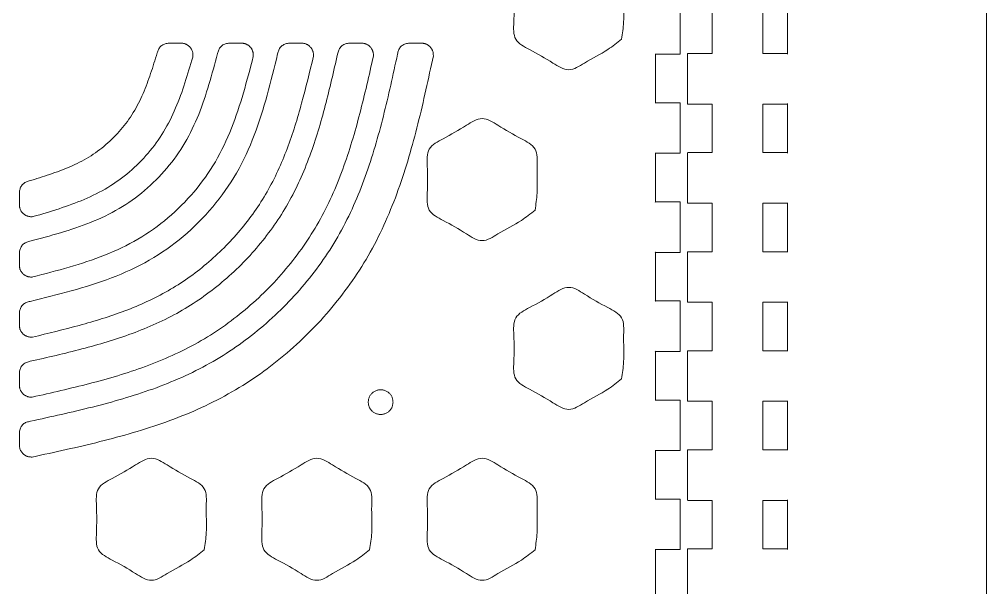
# Model space of a CAD drawing. Extents: x 10 to 568, y 23 to 1008.
# Drawn here: x 156.8 to 352, y 240 to 354.7 of the extents above; entities that cross this region are included whole.
import ezdxf

# ---------------------------------------------------------------- set-up
doc = ezdxf.new("R2010")
doc.units = 0
doc.layers.add('GEOMETRY', color=7, linetype='CONTINUOUS', lineweight=13)

msp = doc.modelspace()

# ---------------------------------------------------------------- linework, layer by layer
at = {"layer": 'GEOMETRY', "color": 7}
for points in [[(311.83937, 37.72765), (311.83937, 22.72339), (352.024, 22.72339), (352.024, 482.90769), (311.83937, 482.90769)], [(290.2, 347.8), (290.2, 357.8)], [(291.74182, 357.63752), (296.64177, 357.63752), (296.64177, 347.8376), (291.74182, 347.8376)], [(311.74167, 347.83736), (306.84172, 347.83736), (306.84172, 357.63728), (311.74167, 357.63728)], [(311.83937, 357.7267), (311.83937, 347.74746)], [(290.1, 337.9), (285.2, 337.9), (285.2, 347.7), (290.1, 347.7)], [(291.64157, 347.73735), (291.64157, 337.73744)], [(290.2, 327.8), (290.2, 337.8)], [(311.83937, 337.72688), (311.83937, 327.74765)], [(291.74182, 337.63719), (296.64177, 337.63719), (296.64177, 327.83727), (291.74182, 327.83727)], [(311.74167, 327.83705), (306.84172, 327.83705), (306.84172, 337.63697), (311.74167, 337.63697)], [(290.1, 317.9), (285.2, 317.9), (285.2, 327.7), (290.1, 327.7)], [(291.64157, 327.73757), (291.64157, 317.73767)], [(290.2, 307.8), (290.2, 317.8)], [(291.74182, 317.63741), (296.64177, 317.63741), (296.64177, 307.8375), (291.74182, 307.8375)], [(311.74167, 307.83722), (306.84172, 307.83722), (306.84172, 317.63713), (311.74167, 317.63713)], [(311.83937, 317.72707), (311.83937, 307.74732)], [(290.1, 297.9), (285.2, 297.9), (285.2, 307.7), (290.1, 307.7)], [(291.64157, 307.73724), (291.64157, 297.73734)], [(290.2, 287.8), (290.2, 297.8)], [(291.74182, 297.63764), (296.64177, 297.63764), (296.64177, 287.83772), (291.74182, 287.83772)], [(311.74167, 287.8374), (306.84172, 287.8374), (306.84172, 297.63732), (311.74167, 297.63732)], [(311.83937, 297.72674), (311.83937, 287.7475)], [(290.1, 277.9), (285.2, 277.9), (285.2, 287.7), (290.1, 287.7)], [(291.64157, 287.73747), (291.64157, 277.73756)], [(290.2, 267.8), (290.2, 277.8)], [(291.74182, 277.63731), (296.64177, 277.63731), (296.64177, 267.83739), (291.74182, 267.83739)], [(311.74167, 267.83709), (306.84172, 267.83709), (306.84172, 277.63701), (311.74167, 277.63701)], [(311.83937, 277.72693), (311.83937, 267.74769)], [(290.1, 257.9), (285.2, 257.9), (285.2, 267.7), (290.1, 267.7)], [(291.64157, 267.73769), (291.64157, 257.73779)], [(290.2, 247.8), (290.2, 257.8)], [(311.83937, 257.72711), (311.83937, 247.74737)], [(291.74182, 257.63754), (296.64177, 257.63754), (296.64177, 247.83762), (291.74182, 247.83762)], [(311.74167, 247.83727), (306.84172, 247.83727), (306.84172, 257.63719), (311.74167, 257.63719)], [(290.1, 237.9), (285.2, 237.9), (285.2, 247.7), (290.1, 247.7)], [(291.64157, 247.73737), (291.64157, 237.73747)]]:
    msp.add_lwpolyline(points, dxfattribs=at)
at = {"layer": 'GEOMETRY', "color": 5}
for points in [[(186.994338, 349.941437), (189.441231, 349.941437)], [(199.191312, 349.941437), (201.622278, 349.941437)], [(211.329893, 349.941437), (213.753715, 349.941437)], [(223.440376, 349.941437), (225.860361, 349.941437)], [(235.535168, 349.941437), (237.952825, 349.941437)], [(156.80649, 319.75261), (156.80649, 317.306723)], [(156.80649, 307.555821), (156.80649, 305.125226)], [(156.80649, 295.417187), (156.80649, 292.993765)], [(156.80649, 283.307168), (156.80649, 280.886797)], [(156.80649, 271.21245), (156.80649, 268.794121)]]:
    msp.add_lwpolyline(points, dxfattribs=at)
at = {"layer": 'GEOMETRY', "color": 3}
for points in [[(278.35006, 350.72695)], [(260.88758, 316.23245)], [(278.35006, 282.15628)], [(194.11831, 247.66177)], [(227.50295, 247.66177)], [(260.88758, 247.66177)]]:
    msp.add_lwpolyline(points, close=True, dxfattribs=at)
at = {"layer": 'GEOMETRY', "color": 7}
for points in [[(311.83937, 337.72687)], [(311.83937, 317.72703)], [(311.83937, 297.72672)], [(311.83937, 277.72691)], [(311.83937, 257.72709)]]:
    msp.add_lwpolyline(points, close=True, dxfattribs=at)
at = {"layer": 'GEOMETRY', "color": 3}
for points, knots in [([(278.35006, 350.72695), (277.440145, 350.0041), (275.093166, 348.139627), (271.493252, 346.445594), (267.689118, 343.84173), (263.803476, 346.417595), (260.542548, 348.300292), (256.384271, 350.368578), (256.672519, 355.002345), (256.672404, 358.774857), (256.38449, 363.40878), (260.541545, 365.476395), (263.808691, 367.362553), (267.677523, 369.929068), (271.547854, 367.362041), (274.808782, 365.47934), (278.982376, 363.402211), (278.629418, 358.805801), (278.962298, 354.841168), (278.521108, 351.876386), (278.35006, 350.72695)], [0, 0, 0, 0, 3.456596, 8.915729, 12.372329, 15.828922, 21.288052, 24.744649, 28.20125, 33.660384, 37.116979, 40.573577, 46.032709, 49.489304, 52.945905, 58.40504, 61.861638, 65.318232, 70.777365, 74.233966, 74.233966, 74.233966, 74.233966]), ([(260.88758, 316.23245), (259.977665, 315.5096), (257.630687, 313.645125), (254.030775, 311.951089), (250.226645, 309.347219), (246.340998, 311.923088), (243.08007, 313.805789), (238.921791, 315.874076), (239.210047, 320.507841), (239.209935, 324.280351), (238.922005, 328.914279), (243.079067, 330.981892), (246.346214, 332.868048), (250.21505, 335.434557), (254.085377, 332.867533), (257.346307, 330.984836), (261.519893, 328.9077), (261.166949, 324.311294), (261.499827, 320.346662), (261.05863, 317.381884), (260.88758, 316.23245)], [0, 0, 0, 0, 3.456598, 8.91573, 12.372325, 15.828926, 21.288061, 24.744659, 28.201253, 33.660386, 37.116987, 40.573584, 46.032716, 49.489316, 52.94591, 58.405041, 61.861642, 65.318236, 70.777367, 74.233962, 74.233962, 74.233962, 74.233962]), ([(278.35006, 282.15628), (277.440145, 281.433428), (275.093168, 279.568949), (271.493252, 277.874915), (267.689118, 275.27105), (263.803475, 277.846916), (260.542546, 279.729613), (256.384274, 281.797906), (256.672517, 286.431669), (256.672403, 290.204178), (256.384491, 294.8381), (260.541543, 296.90572), (263.808691, 298.791876), (267.677523, 301.358387), (271.547854, 298.791364), (274.808785, 296.908666), (278.982375, 294.831531), (278.629419, 290.235123), (278.962299, 286.270492), (278.521108, 283.305714), (278.35006, 282.15628)], [0, 0, 0, 0, 3.456601, 8.915734, 12.372334, 15.828928, 21.28806, 24.74466, 28.201255, 33.660385, 37.11698, 40.573581, 46.032712, 49.489306, 52.945906, 58.40504, 61.86164, 65.318234, 70.777365, 74.233959, 74.233959, 74.233959, 74.233959]), ([(194.11831, 247.66177), (193.208395, 246.93892), (190.861416, 245.074444), (187.261502, 243.380408), (183.457368, 240.776539), (179.571725, 243.352409), (176.310798, 245.235109), (172.152523, 247.303396), (172.440768, 251.93716), (172.440654, 255.709672), (172.152738, 260.343599), (176.309795, 262.411215), (179.576941, 264.297373), (183.445773, 266.863888), (187.316104, 264.296861), (190.577032, 262.41416), (194.750628, 260.33703), (194.397667, 255.740616), (194.730549, 251.775984), (194.289358, 248.811204), (194.11831, 247.66177)], [0, 0, 0, 0, 3.456598, 8.915733, 12.372334, 15.828928, 21.288061, 24.744659, 28.201254, 33.660387, 37.116989, 40.573587, 46.032719, 49.489314, 52.945915, 58.405049, 61.861647, 65.318249, 70.777382, 74.233976, 74.233976, 74.233976, 74.233976]), ([(227.50295, 247.66177), (226.593035, 246.93892), (224.246057, 245.074445), (220.646145, 243.380409), (216.842015, 240.776539), (212.956368, 243.352408), (209.69544, 245.235109), (205.537161, 247.303396), (205.825417, 251.937161), (205.825304, 255.709671), (205.537376, 260.343599), (209.694437, 262.411215), (212.961584, 264.297374), (216.83042, 266.863888), (220.700747, 264.29686), (223.961674, 262.41416), (228.135266, 260.337029), (227.782317, 255.740617), (228.115198, 251.775983), (227.674001, 248.811204), (227.50295, 247.66177)], [0, 0, 0, 0, 3.456598, 8.91573, 12.372325, 15.828926, 21.288061, 24.744659, 28.201253, 33.660386, 37.116987, 40.573585, 46.03272, 49.489321, 52.945916, 58.405048, 61.861646, 65.318248, 70.777381, 74.233976, 74.233976, 74.233976, 74.233976]), ([(260.88758, 247.66177), (259.977665, 246.93892), (257.630687, 245.074445), (254.030775, 243.380409), (250.226645, 240.776539), (246.340998, 243.352408), (243.08007, 245.235109), (238.921791, 247.303396), (239.210047, 251.937161), (239.209934, 255.709671), (238.922006, 260.343599), (243.079067, 262.411215), (246.346214, 264.297374), (250.21505, 266.863888), (254.085377, 264.29686), (257.346304, 262.41416), (261.519896, 260.337029), (261.166947, 255.740617), (261.499828, 251.775983), (261.058631, 248.811204), (260.88758, 247.66177)], [0, 0, 0, 0, 3.456598, 8.91573, 12.372325, 15.828926, 21.288061, 24.744659, 28.201253, 33.660386, 37.116987, 40.573585, 46.03272, 49.489321, 52.945916, 58.405048, 61.861646, 65.318248, 70.777381, 74.233976, 74.233976, 74.233976, 74.233976])]:
    msp.add_open_spline(points, degree=3, knots=knots, dxfattribs=at)
at = {"layer": 'GEOMETRY', "color": 5}
for points, knots in [([(186.994338, 349.941437), (186.869662, 349.924069), (186.621463, 349.889493), (186.254022, 349.814542), (185.901543, 349.692988), (185.579563, 349.507017), (185.296095, 349.269567), (185.056582, 348.985154), (184.875096, 348.659454), (184.736894, 348.310841), (184.659344, 348.072551), (184.62039, 347.952855)], [0, 0, 0, 0, 0.377613, 0.751736, 1.123554, 1.490743, 1.860621, 2.227807, 2.599634, 2.973758, 3.351358, 3.351358, 3.351358, 3.351358]), ([(191.819941, 347.134155), (191.826211, 347.211879), (191.83872, 347.366952), (191.848182, 347.59968), (191.83847, 347.831416), (191.800498, 348.059803), (191.737835, 348.282554), (191.653191, 348.499204), (191.549009, 348.707865), (191.425672, 348.906196), (191.283982, 349.09146), (191.124482, 349.26163), (190.949104, 349.415852), (190.760369, 349.552858), (190.560569, 349.671947), (190.351115, 349.770335), (190.132064, 349.845304), (189.905066, 349.892908), (189.673953, 349.921809), (189.518931, 349.934884), (189.441231, 349.941437)], [0, 0, 0, 0, 0.233922, 0.466715, 0.698405, 0.928374, 1.159583, 1.391399, 1.625155, 1.858287, 2.091011, 2.323718, 2.556849, 2.790585, 3.022414, 3.253636, 3.483616, 3.715291, 3.948078, 4.181996, 4.181996, 4.181996, 4.181996]), ([(199.191312, 349.941437), (199.062489, 349.922894), (198.80612, 349.88599), (198.426933, 349.806031), (198.06428, 349.676292), (197.735274, 349.478209), (197.448354, 349.226345), (197.209318, 348.925776), (197.033678, 348.582998), (196.905252, 348.217377), (196.835435, 347.96796), (196.800352, 347.84263)], [0, 0, 0, 0, 0.390427, 0.776979, 1.160947, 1.539898, 1.921823, 2.300764, 2.684735, 3.07128, 3.461695, 3.461695, 3.461695, 3.461695]), ([(204.015222, 347.232157), (204.018395, 347.308203), (204.024725, 347.459943), (204.025254, 347.687332), (204.007591, 347.913116), (203.963151, 348.134793), (203.895296, 348.350346), (203.806629, 348.55941), (203.699639, 348.760371), (203.574633, 348.951013), (203.432419, 349.128815), (203.273548, 349.291905), (203.099813, 349.43951), (202.913605, 349.570499), (202.717087, 349.684295), (202.511572, 349.778255), (202.2971, 349.849803), (202.075213, 349.895175), (201.849495, 349.922731), (201.698134, 349.935192), (201.622278, 349.941437)], [0, 0, 0, 0, 0.228329, 0.455603, 0.681834, 0.906483, 1.132287, 1.358651, 1.586812, 1.814393, 2.041587, 2.268793, 2.496371, 2.724523, 2.950894, 3.176692, 3.401334, 3.627583, 3.854853, 4.083186, 4.083186, 4.083186, 4.083186]), ([(211.329893, 349.941437), (211.198658, 349.922192), (210.937545, 349.883902), (210.551553, 349.800971), (210.183068, 349.666351), (209.850133, 349.461121), (209.561447, 349.200773), (209.323001, 348.890751), (209.151195, 348.53806), (209.028974, 348.162653), (208.964015, 347.906868), (208.931366, 347.77831)], [0, 0, 0, 0, 0.397888, 0.791661, 1.182671, 1.568425, 1.957334, 2.34309, 2.73411, 3.127881, 3.525769, 3.525769, 3.525769, 3.525769]), ([(216.153248, 347.290365), (216.154658, 347.365356), (216.157471, 347.515005), (216.152965, 347.739082), (216.130781, 347.961229), (216.082627, 348.178847), (216.011899, 348.390092), (215.921049, 348.594663), (215.812538, 348.791074), (215.686681, 348.977203), (215.544275, 349.150634), (215.385857, 349.309571), (215.213161, 349.453311), (215.028493, 349.580785), (214.833968, 349.691522), (214.630798, 349.782895), (214.41904, 349.852424), (214.200186, 349.896508), (213.977667, 349.923278), (213.828477, 349.935375), (213.753715, 349.941437)], [0, 0, 0, 0, 0.225006, 0.449012, 0.672045, 0.893544, 1.116147, 1.339281, 1.564155, 1.788469, 2.012405, 2.236353, 2.460667, 2.685532, 2.908674, 3.131276, 3.352772, 3.575797, 3.799809, 4.024823, 4.024823, 4.024823, 4.024823]), ([(223.440376, 349.941437), (223.30754, 349.921718), (223.04328, 349.88249), (222.652781, 349.797538), (222.280445, 349.659636), (221.944979, 349.449566), (221.655237, 349.18352), (221.417344, 348.867178), (221.248258, 348.507924), (221.130368, 348.126069), (221.068784, 347.866101), (221.037827, 347.735421)], [0, 0, 0, 0, 0.402846, 0.801409, 1.1971, 1.587373, 1.980916, 2.371186, 2.766875, 3.165447, 3.568307, 3.568307, 3.568307, 3.568307]), ([(228.263492, 347.330158), (228.263503, 347.40442), (228.263524, 347.552615), (228.255263, 347.774296), (228.231376, 347.994027), (228.180508, 348.208774), (228.10797, 348.417064), (228.015692, 348.618559), (227.906211, 348.811855), (227.779832, 348.994901), (227.637364, 349.165371), (227.479288, 349.321479), (227.30735, 349.462599), (227.12378, 349.587717), (226.930615, 349.696346), (226.729068, 349.78598), (226.519182, 349.854159), (226.302412, 349.897405), (226.082081, 349.923646), (225.934375, 349.935498), (225.860361, 349.941437)], [0, 0, 0, 0, 0.222772, 0.444561, 0.665299, 0.884636, 1.105047, 1.325992, 1.548598, 1.770667, 1.992389, 2.214104, 2.436178, 2.658788, 2.879734, 3.100147, 3.319483, 3.540311, 3.76209, 3.984839, 3.984839, 3.984839, 3.984839]), ([(235.535168, 349.941437), (235.401222, 349.921392), (235.134781, 349.88152), (234.74117, 349.795161), (234.366172, 349.655012), (234.029005, 349.441549), (233.738567, 349.171558), (233.501112, 348.850833), (233.333976, 348.487057), (233.21915, 348.100791), (233.159965, 347.837967), (233.130211, 347.70584)], [0, 0, 0, 0, 0.406283, 0.808161, 1.207081, 1.600463, 1.997213, 2.390608, 2.789524, 3.191403, 3.59768, 3.59768, 3.59768, 3.59768]), ([(240.358152, 347.35876), (240.357371, 347.432472), (240.355814, 347.579569), (240.345898, 347.799613), (240.318843, 348.017395), (240.266575, 348.230171), (240.192638, 348.436323), (240.099406, 348.635614), (239.989254, 348.826682), (239.862537, 349.007523), (239.720035, 349.175856), (239.562248, 349.329954), (239.39086, 349.469206), (239.208083, 349.592629), (239.01593, 349.699803), (238.815551, 349.788191), (238.607011, 349.855427), (238.391723, 349.898027), (238.172956, 349.92389), (238.026309, 349.93558), (237.952825, 349.941437)], [0, 0, 0, 0, 0.221145, 0.44131, 0.660522, 0.878324, 1.097169, 1.316535, 1.537529, 1.757993, 1.978103, 2.198214, 2.418684, 2.639694, 2.859044, 3.07789, 3.295693, 3.514937, 3.735119, 3.956263, 3.956263, 3.956263, 3.956263]), ([(158.794543, 322.127061), (160.182397, 322.552574), (162.948624, 323.400693), (167.015294, 324.895522), (170.870287, 326.830597), (174.345031, 329.371434), (177.375979, 332.402394), (179.916826, 335.877136), (181.851917, 339.732125), (183.34674, 343.798792), (184.194871, 346.565008), (184.62039, 347.952855)], [0, 0, 0, 0, 4.35463, 8.679507, 12.985319, 17.248257, 21.534549, 25.797498, 30.103315, 34.428186, 38.782803, 38.782803, 38.782803, 38.782803]), ([(158.904557, 309.947602), (160.986209, 310.502279), (165.132802, 311.607181), (171.231985, 313.623998), (177.009895, 316.355744), (182.195265, 320.065703), (186.681771, 324.552108), (190.391843, 329.7374), (193.123712, 335.515256), (195.140646, 341.614412), (196.245632, 345.760986), (196.800352, 347.84263)], [0, 0, 0, 0, 6.462467, 12.87305, 19.249848, 25.55494, 31.900379, 38.205461, 44.582273, 50.992864, 57.455338, 57.455338, 57.455338, 57.455338]), ([(158.969194, 297.816138), (161.748382, 298.492507), (167.282351, 299.839305), (175.425592, 302.359375), (183.138422, 305.877369), (190.043793, 310.756501), (195.991003, 316.703712), (200.870135, 323.609079), (204.388124, 331.321906), (206.908186, 339.465149), (208.254992, 344.999119), (208.931366, 347.77831)], [0, 0, 0, 0, 8.58037, 17.085391, 25.540861, 33.894842, 42.307117, 50.661098, 59.116561, 67.621574, 76.201958, 76.201958, 76.201958, 76.201958]), ([(159.011713, 285.709167), (162.490177, 286.503445), (169.414753, 288.084612), (179.607491, 291.098395), (189.261042, 295.397323), (197.891025, 301.445558), (205.301539, 308.856079), (211.349766, 317.486069), (215.648655, 327.13964), (218.662402, 337.332387), (220.243556, 344.25696), (221.037827, 347.735421)], [0, 0, 0, 0, 10.70327, 21.306986, 31.844836, 42.250978, 52.733848, 63.139979, 73.67784, 84.281559, 94.984812, 94.984812, 94.984812, 94.984812]), ([(159.041823, 273.617512), (163.220519, 274.527524), (171.53747, 276.338741), (183.782722, 279.84076), (195.380284, 284.917563), (205.737501, 292.13488), (214.612797, 301.010163), (221.830107, 311.367382), (226.906942, 322.964931), (230.408975, 335.210186), (232.220197, 343.527142), (233.130211, 347.70584)], [0, 0, 0, 0, 12.829028, 25.533894, 38.15624, 50.616409, 63.172028, 75.632195, 88.254539, 100.959416, 113.788451, 113.788451, 113.788451, 113.788451]), ([(159.388956, 266.389059), (163.960066, 267.376544), (173.057761, 269.341896), (186.453082, 273.151374), (199.139925, 278.689167), (210.467995, 286.575617), (220.171912, 296.27959), (228.058288, 307.607716), (233.596012, 320.294591), (237.405407, 333.689937), (239.370697, 342.787643), (240.358152, 347.35876)], [0, 0, 0, 0, 14.028697, 27.920743, 41.721882, 55.344888, 69.07292, 82.695932, 96.497076, 110.389118, 124.417815, 124.417815, 124.417815, 124.417815]), ([(159.41724, 278.483777), (163.283191, 279.357264), (170.978809, 281.096039), (182.307105, 284.420664), (193.036128, 289.180058), (202.625287, 295.891802), (210.855567, 304.122091), (217.56728, 313.711268), (222.326656, 324.440294), (225.651255, 335.76859), (227.390014, 343.464208), (228.263492, 347.330158)], [0, 0, 0, 0, 11.889404, 23.667222, 35.371125, 46.92781, 58.570456, 70.127145, 81.831038, 93.608849, 105.498247, 105.498247, 105.498247, 105.498247]), ([(159.456742, 290.593809), (162.616513, 291.351765), (168.90793, 292.860929), (178.166411, 295.696443), (186.935391, 299.674128), (194.783592, 305.208933), (201.538134, 311.963473), (207.072934, 319.811675), (211.050611, 328.580662), (213.886129, 337.839159), (215.395292, 344.130587), (216.153248, 347.290365)], [0, 0, 0, 0, 9.74759, 19.408417, 29.012115, 38.499455, 48.053845, 57.54116, 67.144876, 76.805717, 86.553326, 86.553326, 86.553326, 86.553326]), ([(159.515744, 302.732414), (161.967596, 303.372114), (166.851182, 304.646264), (174.03506, 306.985099), (180.840114, 310.175162), (186.943715, 314.529024), (192.218786, 319.80412), (196.572615, 325.907746), (199.762633, 332.71282), (202.101424, 339.896714), (203.37554, 344.780304), (204.015222, 347.232157)], [0, 0, 0, 0, 7.601321, 15.140271, 22.638499, 30.051058, 37.512059, 44.9246, 52.422846, 59.961794, 67.563104, 67.563104, 67.563104, 67.563104]), ([(159.613455, 314.927192), (161.353958, 315.443008), (164.822564, 316.470964), (169.922378, 318.297526), (174.755738, 320.687649), (179.107368, 323.852134), (182.895288, 327.640108), (186.059695, 331.9918), (188.44976, 336.825193), (190.276246, 341.925034), (191.304152, 345.39365), (191.819941, 347.134155)], [0, 0, 0, 0, 5.445685, 10.852575, 16.234508, 21.561092, 26.918062, 32.244647, 37.626592, 43.033481, 48.479152, 48.479152, 48.479152, 48.479152]), ([(158.794543, 322.127061), (158.674854, 322.088075), (158.436582, 322.010462), (158.087993, 321.872198), (157.762341, 321.69062), (157.47797, 321.451046), (157.240567, 321.167508), (157.054681, 320.845464), (156.933203, 320.492952), (156.858351, 320.125493), (156.823831, 319.877288), (156.80649, 319.75261)], [0, 0, 0, 0, 0.377609, 0.751735, 1.123549, 1.490755, 1.86065, 2.227866, 2.599679, 2.973802, 3.35141, 3.35141, 3.35141, 3.35141]), ([(156.80649, 317.306723), (156.813013, 317.229008), (156.826027, 317.073956), (156.854879, 316.842804), (156.902406, 316.615758), (156.977332, 316.396663), (157.075684, 316.18717), (157.194724, 315.987317), (157.331701, 315.798534), (157.485895, 315.623093), (157.656071, 315.463559), (157.841315, 315.321799), (158.039635, 315.1984), (158.248306, 315.094188), (158.464948, 315.009464), (158.68771, 314.946735), (158.916111, 314.908679), (159.147877, 314.898948), (159.380632, 314.908431), (159.535722, 314.920946), (159.613455, 314.927219)], [0, 0, 0, 0, 0.233956, 0.466775, 0.69848, 0.928489, 1.159731, 1.391576, 1.625336, 1.85849, 2.091236, 2.323982, 2.557138, 2.790912, 3.022755, 3.25399, 3.483988, 3.715706, 3.948525, 4.182475, 4.182475, 4.182475, 4.182475]), ([(158.904557, 309.947602), (158.779228, 309.912477), (158.529815, 309.842576), (158.164209, 309.714039), (157.821486, 309.538254), (157.520968, 309.29913), (157.269193, 309.012105), (157.07124, 308.683003), (156.941615, 308.320288), (156.861802, 307.941049), (156.824989, 307.684656), (156.80649, 307.555821)], [0, 0, 0, 0, 0.390447, 0.777014, 1.160994, 1.53996, 1.921899, 2.300862, 2.684855, 3.071428, 3.461869, 3.461869, 3.461869, 3.461869]), ([(156.80649, 305.125226), (156.812742, 305.049376), (156.825218, 304.898027), (156.852777, 304.672326), (156.898154, 304.450451), (156.969698, 304.235988), (157.063657, 304.03048), (157.177458, 303.83397), (157.308461, 303.647777), (157.456062, 303.474048), (157.619145, 303.315186), (157.79694, 303.172977), (157.987584, 303.047972), (158.188538, 302.940979), (158.397602, 302.852334), (158.613147, 302.784494), (158.834808, 302.740005), (159.060588, 302.722377), (159.287966, 302.722889), (159.4397, 302.729216), (159.515744, 302.732388)], [0, 0, 0, 0, 0.228315, 0.455572, 0.681802, 0.906444, 1.132235, 1.35859, 1.586751, 1.814324, 2.041505, 2.268699, 2.496279, 2.724441, 2.950791, 3.176581, 3.401228, 3.627451, 3.854712, 4.083034, 4.083034, 4.083034, 4.083034]), ([(158.969194, 297.816138), (158.840639, 297.783463), (158.584863, 297.718453), (158.209481, 297.596159), (157.856828, 297.424285), (157.546842, 297.185793), (157.286544, 296.89706), (157.081357, 296.56409), (156.946823, 296.195567), (156.863951, 295.809555), (156.82571, 295.548429), (156.80649, 295.417187)], [0, 0, 0, 0, 0.397899, 0.791669, 1.182676, 1.568437, 1.957349, 2.343106, 2.734125, 3.127904, 3.525801, 3.525801, 3.525801, 3.525801]), ([(156.80649, 292.993765), (156.812558, 292.919009), (156.824666, 292.769836), (156.851356, 292.547337), (156.895364, 292.328496), (156.964869, 292.116761), (157.056191, 291.9136), (157.166842, 291.719056), (157.294295, 291.534404), (157.437977, 291.361698), (157.596844, 291.203249), (157.77022, 291.060821), (157.956286, 290.934929), (158.152636, 290.826365), (158.357163, 290.735485), (158.568359, 290.664699), (158.785935, 290.616487), (159.008054, 290.594293), (159.232112, 290.589695), (159.381753, 290.592436), (159.456742, 290.593809)], [0, 0, 0, 0, 0.224999, 0.448978, 0.671969, 0.893441, 1.116015, 1.339127, 1.56397, 1.788258, 2.012171, 2.236084, 2.460369, 2.685199, 2.90832, 3.130896, 3.352355, 3.575366, 3.799354, 4.024351, 4.024351, 4.024351, 4.024351]), ([(159.011713, 285.709167), (158.881094, 285.678188), (158.621242, 285.616558), (158.239561, 285.498606), (157.880462, 285.329518), (157.564255, 285.091668), (157.298329, 284.802003), (157.088289, 284.46668), (156.950444, 284.094468), (156.865467, 283.70412), (156.826219, 283.439956), (156.80649, 283.307168)], [0, 0, 0, 0, 0.402698, 0.801123, 1.196682, 1.58682, 1.980225, 2.370369, 2.765919, 3.164345, 3.567051, 3.567051, 3.567051, 3.567051]), ([(156.80649, 280.886797), (156.812409, 280.81279), (156.82422, 280.6651), (156.850519, 280.444806), (156.893771, 280.228074), (156.961941, 280.018224), (157.051553, 279.816713), (157.160158, 279.623581), (157.285264, 279.440051), (157.426348, 279.26813), (157.582426, 279.110079), (157.75285, 278.967612), (157.935853, 278.841237), (158.129102, 278.731741), (158.330557, 278.639482), (158.538793, 278.566844), (158.753564, 278.516259), (158.973132, 278.491113), (159.194843, 278.483179), (159.342999, 278.483577), (159.41724, 278.483777)], [0, 0, 0, 0, 0.222722, 0.444469, 0.665262, 0.884564, 1.104935, 1.325833, 1.548411, 1.770446, 1.992125, 2.213807, 2.435844, 2.658413, 2.879317, 3.099696, 3.318995, 3.539788, 3.761527, 3.984244, 3.984244, 3.984244, 3.984244]), ([(232.224595, 277.472166), (232.214653, 277.374869), (232.194838, 277.18096), (232.151196, 276.89267), (232.079526, 276.611821), (231.967241, 276.345409), (231.821283, 276.096151), (231.645821, 275.864102), (231.445168, 275.651951), (231.22133, 275.46332), (230.977409, 275.302012), (230.715896, 275.170854), (230.44066, 275.070995), (230.156945, 275.004052), (229.868821, 274.970832), (229.580283, 274.970831), (229.292266, 275.004038), (229.008701, 275.071013), (228.733501, 275.170922), (228.471725, 275.302124), (228.227207, 275.463216), (228.003076, 275.651595), (227.803289, 275.863706), (227.63051, 276.096557), (227.486246, 276.34644), (227.37099, 276.612501), (227.287184, 276.891578), (227.236114, 277.179869), (227.218851, 277.472167), (227.236114, 277.764464), (227.287185, 278.052757), (227.370989, 278.331833), (227.486247, 278.597894), (227.63051, 278.847776), (227.803289, 279.080627), (228.003076, 279.292739), (228.227208, 279.481117), (228.471724, 279.642212), (228.733501, 279.773411), (229.008701, 279.87332), (229.292266, 279.940299), (229.580283, 279.973502), (229.86882, 279.973501), (230.156946, 279.940285), (230.44066, 279.873337), (230.715896, 279.773479), (230.977409, 279.642323), (231.221329, 279.481013), (231.445168, 279.292383), (231.645821, 279.080231), (231.821283, 278.848182), (231.967241, 278.598924), (232.079527, 278.332513), (232.151196, 278.051664), (232.194838, 277.763374), (232.214653, 277.569464), (232.224595, 277.472166)], [0, 0, 0, 0, 0.293397, 0.584732, 0.874072, 1.16043, 1.448986, 1.73849, 2.031344, 2.323222, 2.614736, 2.906606, 3.198844, 3.491147, 3.779116, 4.067011, 4.354874, 4.646954, 4.939102, 5.231239, 5.523381, 5.815525, 6.107624, 6.395529, 6.683445, 6.971348, 7.263453, 7.555598, 7.847727, 8.139858, 8.432002, 8.724109, 9.012011, 9.299925, 9.587831, 9.87993, 10.172074, 10.464218, 10.756353, 11.048502, 11.340582, 11.628445, 11.91634, 12.204308, 12.496612, 12.78885, 13.080719, 13.372234, 13.664112, 13.956967, 14.246471, 14.535026, 14.821383, 15.110724, 15.402059, 15.695457, 15.695457, 15.695457, 15.695457]), ([(159.041823, 273.617512), (158.909702, 273.587745), (158.64689, 273.528532), (158.260641, 273.413682), (157.896884, 273.246536), (157.57621, 273.009043), (157.306263, 272.718594), (157.092841, 272.381421), (156.952711, 272.00643), (156.866382, 271.612827), (156.826526, 271.346393), (156.80649, 271.21245)], [0, 0, 0, 0, 0.406267, 0.808141, 1.207047, 1.600414, 1.997142, 2.390514, 2.789416, 3.191283, 3.597552, 3.597552, 3.597552, 3.597552]), ([(156.80649, 268.794121), (156.812377, 268.720648), (156.824125, 268.574023), (156.849951, 268.35528), (156.892553, 268.140025), (156.959789, 267.931518), (157.048182, 267.731172), (157.155344, 267.539045), (157.278774, 267.356307), (157.418009, 267.184945), (157.572099, 267.027186), (157.740404, 266.88469), (157.921219, 266.757983), (158.11226, 266.647842), (158.311523, 266.554622), (158.517639, 266.480684), (158.730398, 266.428438), (158.948136, 266.401213), (159.168162, 266.390934), (159.315252, 266.389685), (159.388956, 266.389059)], [0, 0, 0, 0, 0.221121, 0.441272, 0.660487, 0.878253, 1.097068, 1.316403, 1.537372, 1.757811, 1.977904, 2.197986, 2.418423, 2.639389, 2.858726, 3.077538, 3.295298, 3.514525, 3.734681, 3.955796, 3.955796, 3.955796, 3.955796])]:
    msp.add_open_spline(points, degree=3, knots=knots, dxfattribs=at)
at = {"layer": 'GEOMETRY', "color": 7}
for points, knots in [([(285.2, 347.7), (285.195598, 347.723522), (285.188411, 347.76192), (285.13808, 347.711589), (285.176478, 347.704402), (285.2, 347.7)], [0, 0, 0, 0, 0.04969, 0.081117, 0.130808, 0.130808, 0.130808, 0.130808]), ([(290.1, 347.7), (290.117486, 347.702779), (290.15199, 347.708264), (290.191736, 347.74801), (290.197221, 347.782514), (290.2, 347.8)], [0, 0, 0, 0, 0.052201, 0.103008, 0.155209, 0.155209, 0.155209, 0.155209]), ([(291.74182, 347.8376), (291.724312, 347.834793), (291.689732, 347.829247), (291.649919, 347.78942), (291.644376, 347.754849), (291.64157, 347.73735)], [0, 0, 0, 0, 0.052284, 0.103269, 0.155528, 0.155528, 0.155528, 0.155528]), ([(311.83937, 347.74746), (311.835452, 347.76329), (311.827702, 347.794603), (311.790045, 347.830013), (311.757948, 347.834888), (311.74167, 347.83736)], [0, 0, 0, 0, 0.048268, 0.095479, 0.144059, 0.144059, 0.144059, 0.144059]), ([(285.2, 337.9), (285.176478, 337.895598), (285.13808, 337.888411), (285.188411, 337.83808), (285.195598, 337.876478), (285.2, 337.9)], [0, 0, 0, 0, 0.04969, 0.081117, 0.130808, 0.130808, 0.130808, 0.130808]), ([(290.2, 337.8), (290.197221, 337.817486), (290.191736, 337.85199), (290.15199, 337.891736), (290.117486, 337.897221), (290.1, 337.9)], [0, 0, 0, 0, 0.052201, 0.103008, 0.155209, 0.155209, 0.155209, 0.155209]), ([(291.64157, 337.73744), (291.64437, 337.719933), (291.649898, 337.685358), (291.689719, 337.645522), (291.724304, 337.639991), (291.74182, 337.63719)], [0, 0, 0, 0, 0.052278, 0.103247, 0.155549, 0.155549, 0.155549, 0.155549]), ([(311.74167, 337.63697), (311.75792, 337.63944), (311.789969, 337.644312), (311.827437, 337.679807), (311.835359, 337.71105), (311.83937, 337.72687)], [0, 0, 0, 0, 0.048473, 0.095603, 0.143945, 0.143945, 0.143945, 0.143945]), ([(285.2, 327.7), (285.195598, 327.723522), (285.188411, 327.76192), (285.13808, 327.711589), (285.176478, 327.704402), (285.2, 327.7)], [0, 0, 0, 0, 0.04969, 0.081117, 0.130808, 0.130808, 0.130808, 0.130808]), ([(290.1, 327.7), (290.117486, 327.702779), (290.15199, 327.708264), (290.191736, 327.74801), (290.197221, 327.782514), (290.2, 327.8)], [0, 0, 0, 0, 0.052201, 0.103008, 0.155209, 0.155209, 0.155209, 0.155209]), ([(291.74182, 327.83727), (291.724323, 327.834512), (291.689816, 327.829073), (291.649885, 327.789528), (291.644366, 327.75504), (291.64157, 327.73757)], [0, 0, 0, 0, 0.052243, 0.103034, 0.155177, 0.155177, 0.155177, 0.155177]), ([(311.83937, 327.74765), (311.835458, 327.763447), (311.827725, 327.79468), (311.789972, 327.829831), (311.757938, 327.834618), (311.74167, 327.83705)], [0, 0, 0, 0, 0.048146, 0.095193, 0.143741, 0.143741, 0.143741, 0.143741]), ([(285.2, 317.9), (285.176478, 317.895598), (285.13808, 317.888411), (285.188411, 317.83808), (285.195598, 317.876478), (285.2, 317.9)], [0, 0, 0, 0, 0.04969, 0.081117, 0.130808, 0.130808, 0.130808, 0.130808]), ([(290.2, 317.8), (290.197221, 317.817486), (290.191736, 317.85199), (290.15199, 317.891736), (290.117486, 317.897221), (290.1, 317.9)], [0, 0, 0, 0, 0.052201, 0.103008, 0.155209, 0.155209, 0.155209, 0.155209]), ([(291.64157, 317.73767), (291.64437, 317.720162), (291.649899, 317.685585), (291.689718, 317.645745), (291.724304, 317.640212), (291.74182, 317.63741)], [0, 0, 0, 0, 0.05228, 0.103253, 0.155556, 0.155556, 0.155556, 0.155556]), ([(311.74167, 317.63713), (311.75792, 317.6396), (311.789969, 317.644472), (311.827437, 317.679967), (311.835359, 317.71121), (311.83937, 317.72703)], [0, 0, 0, 0, 0.048473, 0.095603, 0.143945, 0.143945, 0.143945, 0.143945]), ([(285.2, 307.7), (285.195598, 307.723522), (285.188411, 307.76192), (285.13808, 307.711589), (285.176478, 307.704402), (285.2, 307.7)], [0, 0, 0, 0, 0.04969, 0.081117, 0.130808, 0.130808, 0.130808, 0.130808]), ([(290.1, 307.7), (290.117486, 307.702779), (290.15199, 307.708264), (290.191736, 307.74801), (290.197221, 307.782514), (290.2, 307.8)], [0, 0, 0, 0, 0.052201, 0.103008, 0.155209, 0.155209, 0.155209, 0.155209]), ([(291.74182, 307.8375), (291.724312, 307.834692), (291.689731, 307.829147), (291.649918, 307.789315), (291.644375, 307.754741), (291.64157, 307.73724)], [0, 0, 0, 0, 0.052284, 0.103271, 0.155537, 0.155537, 0.155537, 0.155537]), ([(311.83937, 307.74732), (311.835464, 307.763167), (311.827744, 307.794491), (311.790069, 307.829913), (311.757964, 307.83476), (311.74167, 307.83722)], [0, 0, 0, 0, 0.048302, 0.095482, 0.1441, 0.1441, 0.1441, 0.1441]), ([(285.2, 297.9), (285.176478, 297.895598), (285.13808, 297.888411), (285.188411, 297.83808), (285.195598, 297.876478), (285.2, 297.9)], [0, 0, 0, 0, 0.04969, 0.081117, 0.130808, 0.130808, 0.130808, 0.130808]), ([(290.2, 297.8), (290.197221, 297.817486), (290.191736, 297.85199), (290.15199, 297.891736), (290.117486, 297.897221), (290.1, 297.9)], [0, 0, 0, 0, 0.052201, 0.103008, 0.155209, 0.155209, 0.155209, 0.155209]), ([(291.64157, 297.73734), (291.644362, 297.71987), (291.649873, 297.685385), (291.689801, 297.645829), (291.724315, 297.640396), (291.74182, 297.63764)], [0, 0, 0, 0, 0.05214, 0.102923, 0.155188, 0.155188, 0.155188, 0.155188]), ([(311.74167, 297.63732), (311.75791, 297.63975), (311.789896, 297.644535), (311.82746, 297.679771), (311.835365, 297.710933), (311.83937, 297.72672)], [0, 0, 0, 0, 0.04844, 0.095406, 0.143627, 0.143627, 0.143627, 0.143627]), ([(285.2, 287.7), (285.195598, 287.723522), (285.188411, 287.76192), (285.13808, 287.711589), (285.176478, 287.704402), (285.2, 287.7)], [0, 0, 0, 0, 0.04969, 0.081117, 0.130808, 0.130808, 0.130808, 0.130808]), ([(290.1, 287.7), (290.117486, 287.702779), (290.15199, 287.708264), (290.191736, 287.74801), (290.197221, 287.782514), (290.2, 287.8)], [0, 0, 0, 0, 0.052201, 0.103008, 0.155209, 0.155209, 0.155209, 0.155209]), ([(291.74182, 287.83772), (291.724312, 287.834913), (291.689732, 287.829367), (291.649919, 287.78954), (291.644376, 287.754969), (291.64157, 287.73747)], [0, 0, 0, 0, 0.052284, 0.103269, 0.155528, 0.155528, 0.155528, 0.155528]), ([(311.83937, 287.7475), (311.835452, 287.76333), (311.827702, 287.794643), (311.790045, 287.830053), (311.757948, 287.834928), (311.74167, 287.8374)], [0, 0, 0, 0, 0.048268, 0.095479, 0.144059, 0.144059, 0.144059, 0.144059]), ([(285.2, 277.9), (285.176478, 277.895598), (285.13808, 277.888411), (285.188411, 277.83808), (285.195598, 277.876478), (285.2, 277.9)], [0, 0, 0, 0, 0.04969, 0.081117, 0.130808, 0.130808, 0.130808, 0.130808]), ([(290.2, 277.8), (290.197221, 277.817486), (290.191736, 277.85199), (290.15199, 277.891736), (290.117486, 277.897221), (290.1, 277.9)], [0, 0, 0, 0, 0.052201, 0.103008, 0.155209, 0.155209, 0.155209, 0.155209]), ([(291.64157, 277.73756), (291.64437, 277.720053), (291.649898, 277.685477), (291.689719, 277.645642), (291.724304, 277.640111), (291.74182, 277.63731)], [0, 0, 0, 0, 0.052278, 0.103247, 0.155549, 0.155549, 0.155549, 0.155549]), ([(311.74167, 277.63701), (311.75792, 277.63948), (311.789969, 277.644352), (311.827437, 277.679847), (311.835359, 277.71109), (311.83937, 277.72691)], [0, 0, 0, 0, 0.048473, 0.095603, 0.143945, 0.143945, 0.143945, 0.143945]), ([(285.2, 267.7), (285.195598, 267.723522), (285.188411, 267.76192), (285.13808, 267.711589), (285.176478, 267.704402), (285.2, 267.7)], [0, 0, 0, 0, 0.04969, 0.081117, 0.130808, 0.130808, 0.130808, 0.130808]), ([(290.1, 267.7), (290.117486, 267.702779), (290.15199, 267.708264), (290.191736, 267.74801), (290.197221, 267.782514), (290.2, 267.8)], [0, 0, 0, 0, 0.052201, 0.103008, 0.155209, 0.155209, 0.155209, 0.155209]), ([(291.74182, 267.83739), (291.724323, 267.834632), (291.689816, 267.829193), (291.649885, 267.789648), (291.644366, 267.75516), (291.64157, 267.73769)], [0, 0, 0, 0, 0.052243, 0.103034, 0.155177, 0.155177, 0.155177, 0.155177]), ([(311.83937, 267.74769), (311.835458, 267.763487), (311.827725, 267.79472), (311.789972, 267.829871), (311.757938, 267.834658), (311.74167, 267.83709)], [0, 0, 0, 0, 0.048146, 0.095193, 0.143741, 0.143741, 0.143741, 0.143741]), ([(285.2, 257.9), (285.176478, 257.895598), (285.13808, 257.888411), (285.188411, 257.83808), (285.195598, 257.876478), (285.2, 257.9)], [0, 0, 0, 0, 0.04969, 0.081117, 0.130808, 0.130808, 0.130808, 0.130808]), ([(290.2, 257.8), (290.197221, 257.817486), (290.191736, 257.85199), (290.15199, 257.891736), (290.117486, 257.897221), (290.1, 257.9)], [0, 0, 0, 0, 0.052201, 0.103008, 0.155209, 0.155209, 0.155209, 0.155209]), ([(291.64157, 257.73779), (291.64437, 257.720283), (291.649898, 257.685707), (291.689719, 257.645872), (291.724304, 257.640341), (291.74182, 257.63754)], [0, 0, 0, 0, 0.052278, 0.103247, 0.155549, 0.155549, 0.155549, 0.155549]), ([(311.74167, 257.63719), (311.757941, 257.639648), (311.790009, 257.644493), (311.827532, 257.679983), (311.83539, 257.711252), (311.83937, 257.72709)], [0, 0, 0, 0, 0.048532, 0.095646, 0.144008, 0.144008, 0.144008, 0.144008]), ([(285.2, 247.7), (285.195598, 247.723522), (285.188411, 247.76192), (285.13808, 247.711589), (285.176478, 247.704402), (285.2, 247.7)], [0, 0, 0, 0, 0.04969, 0.081117, 0.130808, 0.130808, 0.130808, 0.130808]), ([(290.1, 247.7), (290.117486, 247.702779), (290.15199, 247.708264), (290.191736, 247.74801), (290.197221, 247.782514), (290.2, 247.8)], [0, 0, 0, 0, 0.052201, 0.103008, 0.155209, 0.155209, 0.155209, 0.155209]), ([(291.74182, 247.83762), (291.724312, 247.834813), (291.689732, 247.829267), (291.649919, 247.78944), (291.644376, 247.754869), (291.64157, 247.73737)], [0, 0, 0, 0, 0.052284, 0.103269, 0.155528, 0.155528, 0.155528, 0.155528]), ([(311.83937, 247.74737), (311.835464, 247.763217), (311.827744, 247.794541), (311.790069, 247.829963), (311.757964, 247.83481), (311.74167, 247.83727)], [0, 0, 0, 0, 0.048302, 0.095482, 0.1441, 0.1441, 0.1441, 0.1441])]:
    msp.add_open_spline(points, degree=3, knots=knots, dxfattribs=at)

doc.saveas('drawing.dxf')
